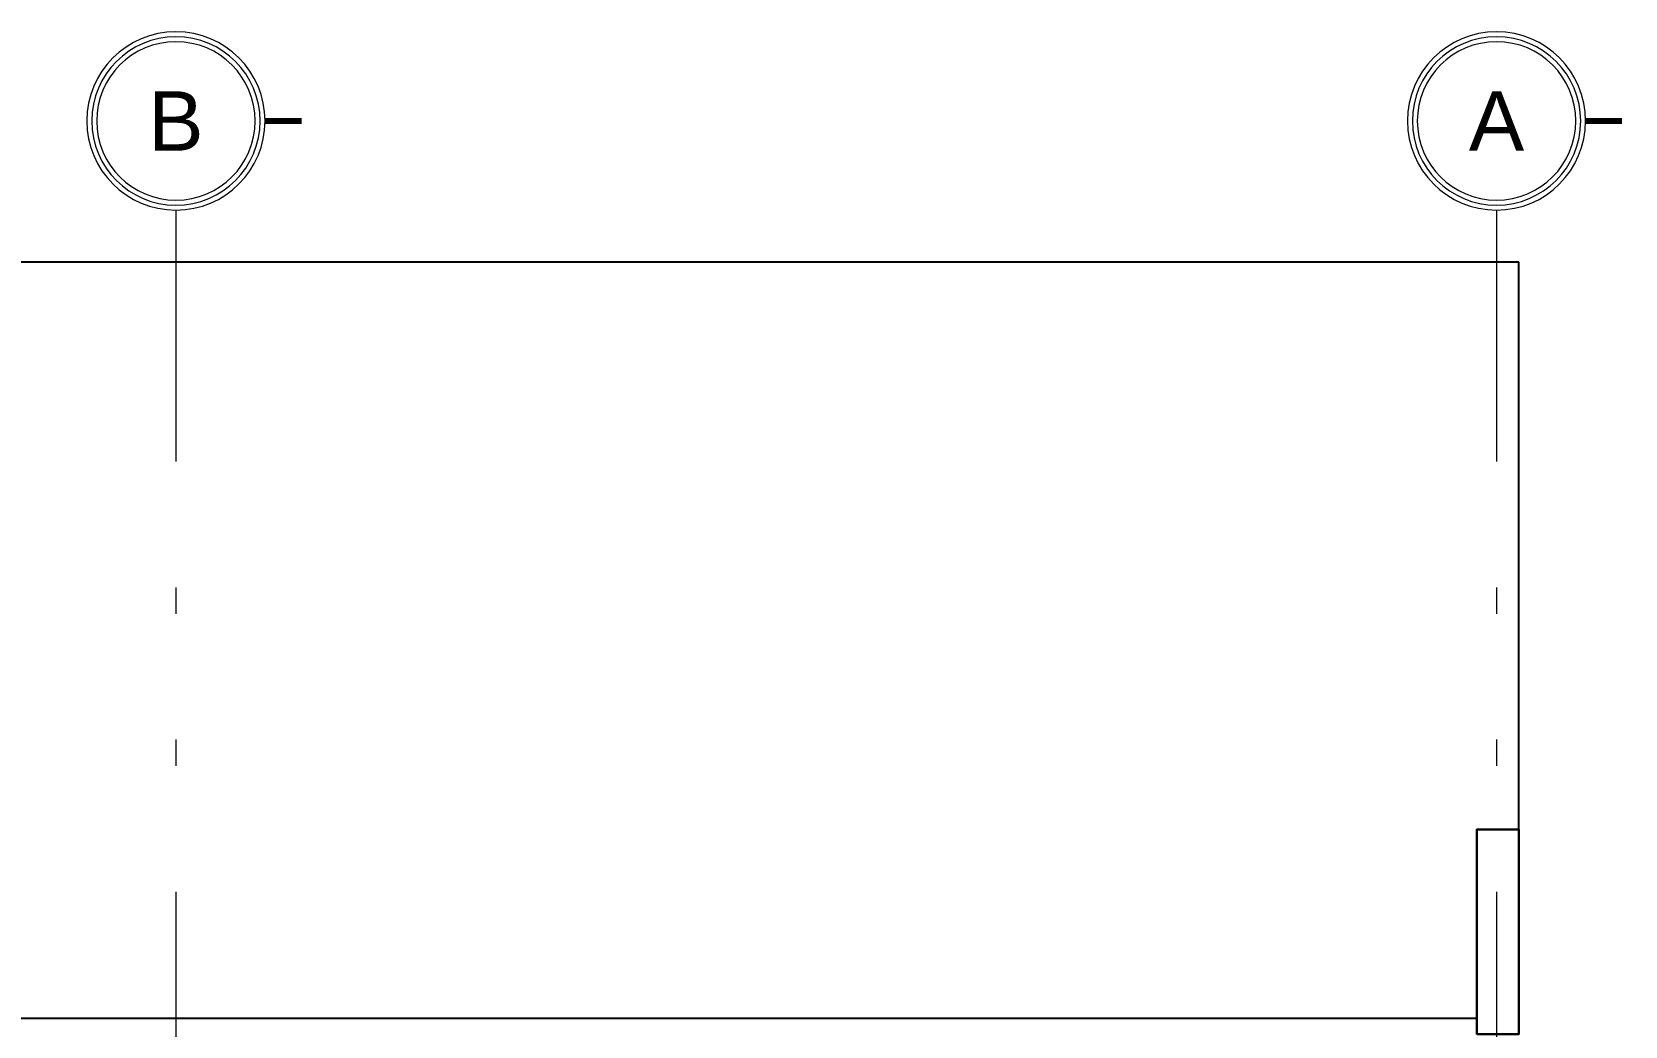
# Model space of a CAD drawing. Header units: millimetres. Extents: x 2056 to 4470, y 1400 to 3101.
# Drawn here: x 2186.14 to 2192.17, y 1449.79 to 1453.55 of the extents above; entities that cross this region are included whole.
import ezdxf
from ezdxf.enums import TextEntityAlignment as Align

# ---------------------------------------------------------------- set-up
doc = ezdxf.new("R2010")
doc.units = ezdxf.units.MM
doc.linetypes.add('DIVIDE', pattern=[31.75, 12.7, -6.35, 0, -6.35, 0, -6.35])
for name, color, linetype in [('A-ANNO-DIMS-GRID', 195, 'Continuous'), ('A-GRID-COLS', 75, 'DIVIDE'), ('A-PLAN-2', 4, 'Continuous'), ('A-PLAN-6', 9, 'Continuous')]:
    doc.layers.add(name, color=color, linetype=linetype)
doc.layers.add('A-WALL', color=16, linetype='Continuous', lineweight=30)
doc.styles.add('ROMAN', font='arial.ttf')

# ---------------------------------------------------------------- blocks, each defined once
blk = doc.blocks.new('EJE LETRA')
at = {"const_width": 0.06}
blk.add_lwpolyline([(2.068, 0), (1.7, 0)], dxfattribs=at)
at = {"linetype": 'Continuous', "lineweight": 9}
for radius in [0.9, 0.85, 0.8]:
    blk.add_circle((0.8, 0), radius, dxfattribs=at)
at = {"lineweight": 9, "style": 'ROMAN'}
blk.add_attdef('A', (0.601, -0.273), '', height=0.6, dxfattribs=at)
blk = doc.blocks.new('CORTE B-B')
at = {"layer": 'A-GRID-COLS', "lineweight": 9, "ltscale": 0.075}
for points in [[(-15.649, -2.0849), (-2.0286, -2.0849)], [(-15.649, -7.0849), (-2.0286, -7.0849)]]:
    blk.add_lwpolyline(points, dxfattribs=at)
at = {"layer": 'A-PLAN-2'}
blk.add_line((-12.5886, -35.3602), (-12.5886, -2.159), dxfattribs=at)
at = {"layer": 'A-PLAN-6'}
for p in [(-15.4516, -2), (-12.8436, -2)]:
    blk.add_line(p, (-15.4516, -2), dxfattribs=at)
blk.add_lwpolyline([(-15.4516, -2), (-15.4516, -8.9811), (-12.5886, -8.9811)], dxfattribs=at)
at = {"layer": 'A-WALL'}
blk.add_lwpolyline([(-13.3036, -2), (-12.5286, -2), (-12.5286, -2.159), (-13.3036, -2.159)], close=True, dxfattribs=at)
at = {"layer": 'A-ANNO-DIMS-GRID'}
ref = blk.add_blockref('EJE LETRA', (-15.9865, -2.3849), dxfattribs=dict(at, xscale=-0.375, yscale=0.3749999850988388, zscale=0.375, rotation=270))
ref.add_attrib('A', 'A', dxfattribs={"layer": '0', "lineweight": 9, "height": 0.225, "rotation": 90, "style": 'ROMAN'}).set_placement((-15.9865, -2.0849), align=Align.MIDDLE_CENTER)
ref = blk.add_blockref('EJE LETRA', (-15.9865, -7.3849), dxfattribs=dict(at, xscale=-0.375, yscale=0.3749999850988388, zscale=0.375, rotation=270))
ref.add_attrib('A', 'B', dxfattribs={"layer": '0', "lineweight": 9, "height": 0.225, "rotation": 90, "style": 'ROMAN'}).set_placement((-15.9865, -7.0849), align=Align.MIDDLE_CENTER)

msp = doc.modelspace()

# ---------------------------------------------------------------- block references
at = {"rotation": 270}
msp.add_blockref('CORTE B-B', (2193.7718, 1437.2303), dxfattribs=at)

doc.saveas('drawing.dxf')
